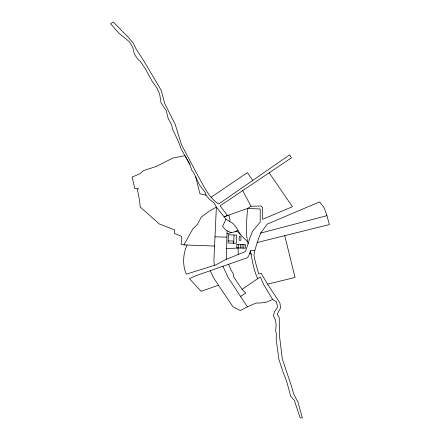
<?xml version="1.0" encoding="UTF-8"?>
<svg xmlns="http://www.w3.org/2000/svg" width="440" height="440" viewBox="0 0 440 440"><rect width="100%" height="100%" fill="white"/><g stroke="black" fill="none" stroke-linecap="round" stroke-linejoin="round"><path stroke-width="0.66" d="M257.186 242.523L329.368 224.571L326.722 214.902L323.868 207.328L319.49 201.927L267.256 224.092L260.601 233.101L257.186 242.523L254.771 250.707L250.338 250.707C252.406 260.029 253.336 269.869 257.796 278.608L242.028 289.35L233.343 276.331L233.69 274.434L230.929 269.951L228.652 264.209M187.072 245.025C182.98 253.93 182.287 265.149 186.351 274.12L215.331 265.106L226.215 259.353L227.117 230.83L226.182 230.351L222.585 226.496L225.94 219.181L216.37 207.075L214.148 202.873L209.528 199.447L205.992 195.14L205.233 192.517L199.551 185.048L193.375 171.958L191.901 170.577L189.805 164.307L184.948 155.672L172.909 158.026L156.321 166.441L143.501 170.605L139.733 173.828L132.077 177.139L134.805 188.436L138.529 188.65L137.423 189.415L139.376 199.524L140.256 207.037L159.187 223.9L174.746 229.983L174.433 233.481L181.549 236.324L181.885 238.502L181.104 244.371L183.992 244.91L214.544 246.043M233.404 243.166L233.47 241.06L228.201 240.889M233.756 243.183L234.02 235.015M238.524 247.968L238.639 244.453M240.279 248.023L240.394 244.514M242.039 248.083L242.149 244.569M243.793 248.138L243.909 244.624M226.215 259.353L245.476 251.565L248.138 243.617C245.02 232.315 246.89 220.165 247.549 208.439L251.026 206.245L260.843 206.014L262.537 207.416L262.625 219.313L292.413 206.696L269.137 172.722M254.771 250.707L253.963 255.123L255.277 261.751L258.814 274.126L261.135 273.262L267.575 284.141L279.895 302.968L280.599 307.857L277.189 314.254L279.23 317.559L279.483 335.863L282.32 359.024L291.693 386.826L293.535 393.75L298.018 402.276L302.352 418L300.13 417.752L294.245 400.136L290.78 396.385L286.567 381.15L283.168 372.416L278.927 359.464L276.183 339.548L276.359 333.514L275.677 330.875L276.149 324.968L275.528 320.221L273.46 315.97L274.395 311.877L277.629 307.197L276.392 301.675L272.619 299.382L263.72 284.68L260.266 276.898L257.796 278.608M248.138 243.617L249.772 238.211L252.538 231.308L260.194 222.09L260.238 208.984L247.549 208.439L224.23 216.739L227.519 215.562L220.115 205.838L291.484 157.773L289.619 154.886L218.669 204.023C208.615 197.478 203.676 185.779 197.906 175.709L181.456 144.645L175.18 124.3L164.736 103.642L161.238 90.371L143.841 60.94L136.109 49.016L133.304 43.148L128.761 37.812L113.306 22L110.633 23.826L118.976 33.259L129.547 41.85L132.737 47.289L134.393 54.302L138.138 59.576L140.366 61.468L145.09 68.392L152.455 81.725L157.02 88.176L159.583 93.88L161.166 103.153L166.199 110.655L168.168 118.382L171.644 124.916L172.59 129.239L178.662 142.191L181.104 148.836L189.805 164.307M250.41 250.954L248.919 255.321L247.615 257.609L195.294 275.94L189.404 278.636L201.174 291.291L218.482 285.208L233.057 306.906L240.273 310.541L247.385 306.84L256.135 303.006L260.43 302.995L266.783 302.082L272.619 299.382M240.631 234.823C237.567 229.856 235.186 223.801 229.455 221.337L230.104 220.115L228.888 215.078M183.992 244.91L192.819 228.861L197.417 224.45L201.19 217.234L208.054 211.959L216.37 207.075L213.934 259.727L214.242 265.452M211.073 197.269L247.357 172.645L252.742 180.422M240.686 296.346L245.801 293.079L242.028 289.35M235.054 231.743L237.864 230.181M260.601 233.101L326.925 215.655M227.024 233.723L237.083 231.242L247.324 241.577M267.575 284.141L295.026 277.475L284.746 235.664M226.54 248.765L238.04 247.951L238.249 254.49M214.962 236.83L226.914 237.116M205.992 195.14L199.941 193.771L195.679 176.836M227.117 230.83L231.352 232.656M225.94 219.181L229.455 221.337M249.706 253.011L251.433 254.381M218.482 285.208L213.373 277.508L210.326 270.842M247.385 306.84L228.08 277.398L222.882 266.216M242.622 190.454L251.026 206.245M228.393 234.834L228.129 243.001L236.346 243.265L236.61 235.098L228.393 234.834M236.88 244.398L236.764 247.913L245.553 248.193L245.663 244.684L236.88 244.398M239.239 236.737L239.124 240.251L240.884 240.306L240.994 236.792L239.239 236.737"/></g></svg>
